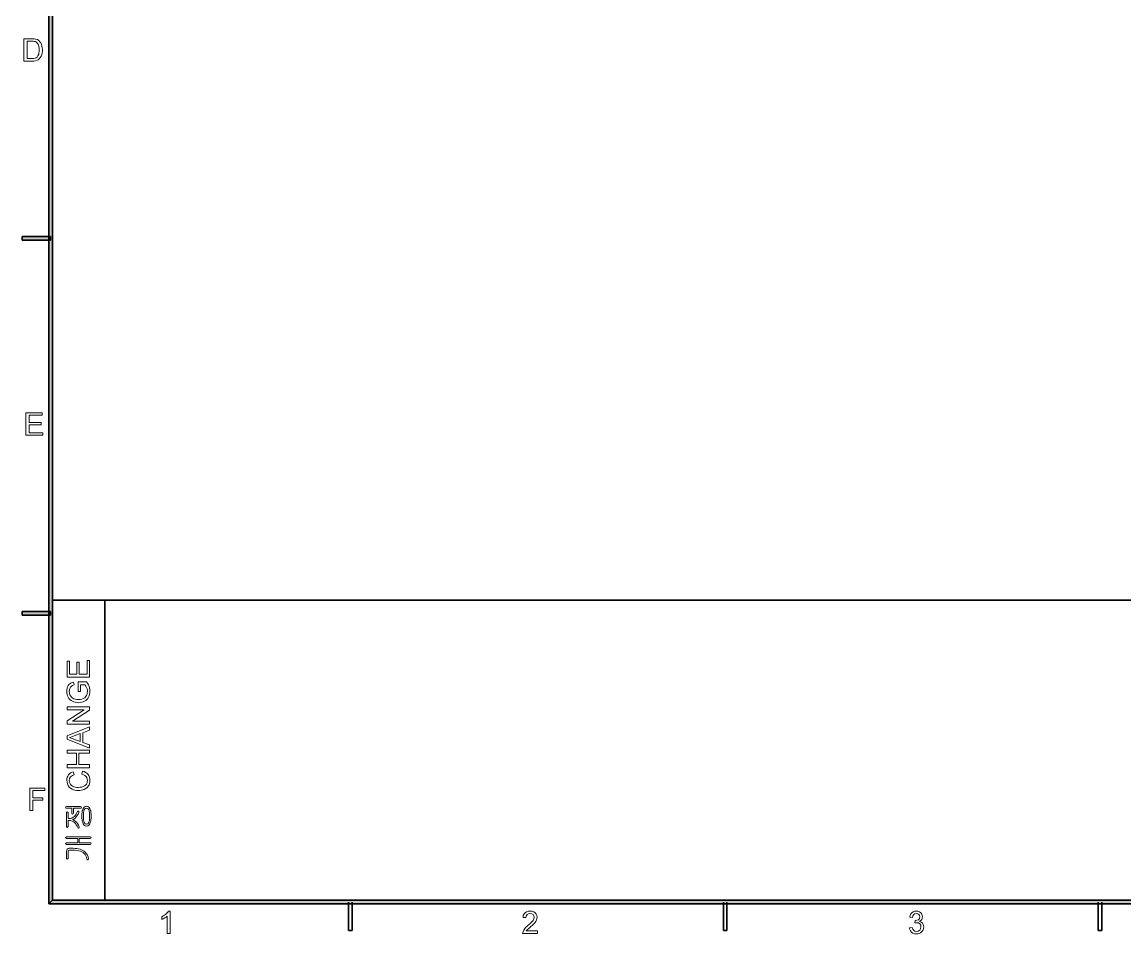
# Model space of a CAD drawing. Extents: x 23 to 417, y 3 to 294.
# Drawn here: x 26.2 to 173.3, y 5.8 to 127.4 of the extents above; entities that cross this region are included whole.
import ezdxf

# ---------------------------------------------------------------- set-up
doc = ezdxf.new("R2010")
doc.units = 0

msp = doc.modelspace()

# ---------------------------------------------------------------- linework, layer by layer
at = {"color": 7, "lineweight": 35}
for p, q in [((29.76, 9.76), (29.76, 287)), ((30.24, 287), (30.24, 10.24)), ((30.24, 50.24), (409.76, 50.24)), ((37.24, 50.24), (37.24, 10.24)), ((410.24, 9.76), (29.76, 9.76)), ((30.24, 10.24), (409.76, 10.24))]:
    msp.add_line(p, q, dxfattribs=at)
at = {"color": 7, "lineweight": 35, "ltscale": 0.011875}
for p, q in [((26.2, 98.26), (26.2, 98.74)), ((30, 98.74), (30, 98.26)), ((26.19, 48.26), (26.19, 48.74)), ((29.99, 48.74), (29.99, 48.26)), ((70.24, 6.2), (69.76, 6.2)), ((120.24, 6.2), (119.76, 6.2)), ((170.24, 6.2), (169.76, 6.2))]:
    msp.add_line(p, q, dxfattribs=at)
at = {"color": 7, "lineweight": 35, "ltscale": 0.095}
for p, q in [((26.2, 98.74), (30, 98.74)), ((30, 98.26), (26.2, 98.26)), ((26.19, 48.74), (29.99, 48.74)), ((29.99, 48.26), (26.19, 48.26)), ((69.76, 6.2), (69.76, 10)), ((70.24, 10), (70.24, 6.2)), ((119.76, 6.2), (119.76, 10)), ((120.24, 10), (120.24, 6.2)), ((169.76, 6.2), (169.76, 10)), ((170.24, 10), (170.24, 6.2))]:
    msp.add_line(p, q, dxfattribs=at)
at = {"color": 7, "lineweight": 35, "ltscale": 0.016794}
for p, q in [((29.76, 9.76), (30.24, 10.24)), ((30.24, 10.24), (29.76, 9.76))]:
    msp.add_line(p, q, dxfattribs=at)
at = {"color": 7, "lineweight": 13}
for points in [[(26.45, 122.13), (26.45, 125.13), (27.47, 125.13), (27.68, 125.13), (27.86, 125.11), (28, 125.09), (28.24, 125.01), (28.44, 124.88), (28.58, 124.73), (28.7, 124.56), (28.79, 124.36), (28.85, 124.14), (28.89, 123.91), (28.9, 123.65), (28.9, 123.43), (28.87, 123.23), (28.82, 123.04), (28.73, 122.8), (28.62, 122.61), (28.49, 122.45), (28.35, 122.33), (28.19, 122.25), (28, 122.18), (27.77, 122.15), (27.52, 122.13)], [(26.86, 122.47), (27.48, 122.47), (27.74, 122.48), (27.94, 122.52), (28.08, 122.59), (28.2, 122.68), (28.32, 122.85), (28.41, 123.07), (28.45, 123.24), (28.48, 123.44), (28.49, 123.66), (28.48, 123.88), (28.45, 124.08), (28.4, 124.25), (28.34, 124.39), (28.23, 124.55), (28.11, 124.66), (27.97, 124.74), (27.85, 124.77), (27.68, 124.79), (27.47, 124.8), (26.86, 124.8)], [(26.71, 72.26), (26.71, 75.26), (28.88, 75.26), (28.88, 74.92), (27.13, 74.92), (27.13, 73.97), (28.75, 73.97), (28.75, 73.63), (27.13, 73.63), (27.13, 72.59), (28.96, 72.59), (28.96, 72.26)], [(35.21, 39.97), (32.21, 39.97), (32.21, 42.13), (32.54, 42.13), (32.54, 40.38), (33.5, 40.38), (33.5, 42.01), (33.83, 42.01), (33.83, 40.38), (34.88, 40.38), (34.88, 42.22), (35.21, 42.22)], [(34, 38.09), (33.67, 38.09), (33.67, 39.38), (34.78, 39.38), (34.93, 39.19), (35.04, 38.98), (35.13, 38.78), (35.2, 38.57), (35.24, 38.35), (35.25, 38.14), (35.24, 37.92), (35.2, 37.71), (35.15, 37.51), (35.06, 37.33), (34.96, 37.16), (34.83, 37.01), (34.69, 36.88), (34.52, 36.78), (34.34, 36.7), (34.14, 36.64), (33.94, 36.6), (33.72, 36.59), (33.51, 36.6), (33.3, 36.64), (33.1, 36.7), (32.91, 36.78), (32.73, 36.88), (32.58, 37), (32.45, 37.14), (32.35, 37.31), (32.27, 37.49), (32.21, 37.68), (32.18, 37.88), (32.17, 38.1), (32.18, 38.31), (32.21, 38.51), (32.27, 38.69), (32.35, 38.86), (32.45, 39), (32.56, 39.11), (32.7, 39.2), (32.86, 39.28), (33.04, 39.34), (33.14, 38.95), (32.94, 38.88), (32.79, 38.79), (32.67, 38.67), (32.58, 38.5), (32.52, 38.31), (32.5, 38.09), (32.52, 37.84), (32.58, 37.63), (32.68, 37.45), (32.8, 37.31), (32.95, 37.2), (33.1, 37.12), (33.29, 37.06), (33.5, 37.02), (33.71, 37.01), (33.96, 37.02), (34.19, 37.07), (34.38, 37.15), (34.55, 37.25), (34.68, 37.38), (34.79, 37.54), (34.86, 37.72), (34.9, 37.91), (34.92, 38.1), (34.91, 38.27), (34.87, 38.44), (34.81, 38.6), (34.7, 38.81), (34.59, 38.97), (34, 38.97)], [(35.21, 33.72), (32.21, 33.72), (32.21, 34.16), (34.48, 35.63), (32.21, 35.63), (32.21, 36.05), (35.21, 36.05), (35.21, 35.61), (32.94, 34.13), (35.21, 34.13)], [(35.21, 30.52), (32.21, 31.71), (32.21, 32.17), (35.21, 33.36), (35.21, 32.92), (34.29, 32.58), (34.29, 31.3), (35.21, 30.96)], [(33.96, 31.42), (33.96, 32.46), (33.15, 32.16), (32.91, 32.08), (32.71, 32), (32.54, 31.94), (32.73, 31.87), (32.91, 31.81), (33.1, 31.74)], [(35.21, 27.92), (32.21, 27.92), (32.21, 28.34), (33.46, 28.34), (33.46, 29.84), (32.21, 29.84), (32.21, 30.25), (35.21, 30.25), (35.21, 29.84), (33.79, 29.84), (33.79, 28.34), (35.21, 28.34)], [(34.16, 27.04), (34.26, 27.46), (34.48, 27.39), (34.68, 27.29), (34.85, 27.17), (35, 27.02), (35.11, 26.86), (35.19, 26.67), (35.24, 26.47), (35.25, 26.25), (35.24, 26.03), (35.2, 25.82), (35.14, 25.64), (35.05, 25.48), (34.9, 25.3), (34.72, 25.15), (34.49, 25.03), (34.3, 24.97), (34.1, 24.92), (33.9, 24.89), (33.69, 24.88), (33.46, 24.89), (33.25, 24.92), (33.06, 24.98), (32.87, 25.05), (32.66, 25.18), (32.49, 25.34), (32.35, 25.54), (32.25, 25.76), (32.19, 25.99), (32.17, 26.24), (32.18, 26.45), (32.22, 26.64), (32.3, 26.81), (32.4, 26.97), (32.52, 27.1), (32.67, 27.22), (32.84, 27.31), (33.03, 27.38), (33.13, 26.96), (32.93, 26.89), (32.77, 26.79), (32.65, 26.68), (32.54, 26.47), (32.5, 26.22), (32.52, 26.02), (32.57, 25.84), (32.67, 25.68), (32.79, 25.56), (32.94, 25.45), (33.11, 25.38), (33.3, 25.33), (33.49, 25.3), (33.68, 25.29), (33.93, 25.31), (34.15, 25.34), (34.35, 25.4), (34.53, 25.48), (34.67, 25.59), (34.78, 25.73), (34.86, 25.88), (34.9, 26.04), (34.92, 26.21), (34.9, 26.41), (34.83, 26.59), (34.73, 26.75), (34.58, 26.88), (34.39, 26.98)], [(27.23, 22.19), (27.23, 25.19), (29.23, 25.19), (29.23, 24.86), (27.65, 24.86), (27.65, 23.9), (28.98, 23.9), (28.98, 23.57), (27.65, 23.57), (27.65, 22.19)], [(33.99, 22.75), (32.12, 22.75), (32.03, 22.71), (32, 22.63), (32.03, 22.54), (32.12, 22.5), (32.83, 22.5), (32.83, 21.82), (32.86, 21.74), (32.94, 21.71), (33.01, 21.75), (33.04, 21.84), (33.04, 22.5), (33.99, 22.5), (34.09, 22.54), (34.13, 22.63), (34.09, 22.71)], [(32.13, 21.93), (32.13, 20.08), (32.23, 19.96), (32.33, 20.07), (32.33, 20.88), (32.47, 20.88), (32.67, 20.86), (32.86, 20.81), (33.04, 20.72), (33.2, 20.6), (33.32, 20.47), (33.43, 20.31), (33.53, 20.14), (33.63, 19.93), (33.69, 19.86), (33.77, 19.87), (33.83, 19.93), (33.83, 20.03), (33.72, 20.26), (33.59, 20.47), (33.44, 20.65), (33.28, 20.8), (33.11, 20.92), (32.93, 21), (33.09, 21.07), (33.26, 21.19), (33.42, 21.36), (33.56, 21.54), (33.68, 21.74), (33.79, 21.95), (33.79, 22.06), (33.73, 22.13), (33.65, 22.14), (33.58, 22.07), (33.5, 21.88), (33.4, 21.71), (33.3, 21.56), (33.18, 21.43), (33.02, 21.3), (32.85, 21.2), (32.66, 21.15), (32.46, 21.13), (32.33, 21.13), (32.33, 21.93), (32.23, 22.04)], [(34.17, 21.46), (34.18, 21.21), (34.2, 20.98), (34.23, 20.78), (34.29, 20.6), (34.35, 20.44), (34.47, 20.27), (34.62, 20.16), (34.8, 20.13), (34.97, 20.16), (35.11, 20.27), (35.23, 20.44), (35.3, 20.6), (35.35, 20.78), (35.39, 20.98), (35.41, 21.21), (35.42, 21.46), (35.41, 21.71), (35.39, 21.94), (35.35, 22.15), (35.3, 22.32), (35.23, 22.47), (35.11, 22.65), (34.97, 22.76), (34.8, 22.79), (34.62, 22.76), (34.47, 22.65), (34.35, 22.47), (34.29, 22.32), (34.23, 22.15), (34.2, 21.94), (34.18, 21.71)], [(34.38, 21.46), (34.38, 21.72), (34.4, 21.94), (34.44, 22.13), (34.49, 22.29), (34.62, 22.48), (34.8, 22.54), (34.96, 22.48), (35.09, 22.29), (35.14, 22.13), (35.18, 21.94), (35.2, 21.72), (35.21, 21.46), (35.2, 21.2), (35.18, 20.98), (35.14, 20.79), (35.09, 20.63), (34.96, 20.44), (34.8, 20.38), (34.62, 20.44), (34.49, 20.63), (34.44, 20.79), (34.4, 20.98), (34.38, 21.2)], [(32.11, 18.46), (33.63, 18.46), (33.63, 17.92), (32.11, 17.92), (32, 17.79), (32.11, 17.67), (35.3, 17.67), (35.39, 17.71), (35.42, 17.79), (35.39, 17.88), (35.3, 17.92), (33.83, 17.92), (33.83, 18.46), (35.3, 18.46), (35.39, 18.5), (35.42, 18.59), (35.39, 18.67), (35.3, 18.71), (32.11, 18.71), (32, 18.59)], [(32.13, 16.72), (32.13, 15.82), (32.23, 15.71), (32.33, 15.83), (32.33, 16.69), (32.38, 16.86), (32.53, 16.92), (33.02, 16.92), (33.29, 16.91), (33.55, 16.89), (33.78, 16.85), (33.99, 16.79), (34.17, 16.71), (34.33, 16.62), (34.49, 16.49), (34.62, 16.34), (34.72, 16.17), (34.79, 15.97), (34.83, 15.74), (34.87, 15.65), (34.95, 15.63), (35.02, 15.67), (35.04, 15.76), (35, 16.01), (34.93, 16.24), (34.81, 16.44), (34.66, 16.62), (34.48, 16.78), (34.32, 16.88), (34.14, 16.97), (33.95, 17.04), (33.73, 17.1), (33.51, 17.14), (33.26, 17.16), (33, 17.17), (32.49, 17.17), (32.34, 17.14), (32.22, 17.04), (32.15, 16.9)], [(45.95, 5.79), (45.57, 5.79), (45.57, 8.13), (45.42, 8), (45.22, 7.88), (45.01, 7.77), (44.82, 7.69), (44.82, 8.04), (45.02, 8.15), (45.21, 8.26), (45.37, 8.39), (45.52, 8.53), (45.63, 8.66), (45.71, 8.79), (45.95, 8.79)], [(94.94, 6.17), (94.94, 5.79), (92.98, 5.79), (92.99, 5.93), (93.03, 6.05), (93.12, 6.26), (93.25, 6.46), (93.38, 6.59), (93.53, 6.74), (93.72, 6.9), (93.94, 7.09), (94.12, 7.26), (94.26, 7.41), (94.36, 7.53), (94.49, 7.75), (94.53, 7.96), (94.49, 8.16), (94.37, 8.32), (94.2, 8.42), (93.97, 8.46), (93.74, 8.42), (93.56, 8.32), (93.44, 8.14), (93.4, 7.92), (93.03, 7.96), (93.07, 8.21), (93.17, 8.42), (93.31, 8.58), (93.5, 8.7), (93.72, 8.77), (93.98, 8.79), (94.25, 8.77), (94.47, 8.69), (94.65, 8.55), (94.79, 8.38), (94.87, 8.19), (94.9, 7.96), (94.88, 7.79), (94.83, 7.61), (94.74, 7.43), (94.61, 7.25), (94.48, 7.1), (94.3, 6.93), (94.07, 6.73), (93.88, 6.57), (93.74, 6.45), (93.64, 6.36), (93.55, 6.26), (93.47, 6.17)], [(144.57, 6.58), (144.95, 6.63), (145.03, 6.38), (145.15, 6.21), (145.31, 6.12), (145.52, 6.08), (145.76, 6.13), (145.95, 6.26), (146.07, 6.45), (146.12, 6.69), (146.08, 6.91), (145.95, 7.09), (145.77, 7.21), (145.55, 7.25), (145.43, 7.24), (145.3, 7.21), (145.33, 7.54), (145.39, 7.54), (145.59, 7.57), (145.78, 7.65), (145.91, 7.8), (145.95, 8.01), (145.92, 8.19), (145.82, 8.33), (145.68, 8.43), (145.49, 8.46), (145.31, 8.43), (145.16, 8.33), (145.05, 8.18), (144.99, 7.96), (144.62, 8), (144.68, 8.23), (144.78, 8.43), (144.91, 8.58), (145.08, 8.7), (145.27, 8.77), (145.48, 8.79), (145.71, 8.77), (145.92, 8.69), (146.09, 8.56), (146.22, 8.4), (146.3, 8.22), (146.32, 8.02), (146.3, 7.84), (146.22, 7.67), (146.09, 7.53), (145.91, 7.42), (146.15, 7.33), (146.33, 7.17), (146.42, 7.03), (146.47, 6.87), (146.49, 6.68), (146.46, 6.44), (146.37, 6.22), (146.21, 6.02), (146.06, 5.9), (145.89, 5.82), (145.71, 5.77), (145.5, 5.75), (145.26, 5.78), (145.05, 5.85), (144.86, 5.98), (144.72, 6.15), (144.62, 6.35)]]:
    msp.add_lwpolyline(points, close=True, dxfattribs=at)
at = {"color": 7, "lineweight": 5}
for points in [[(29.76, 287), (30.24, 287), (29.76, 9.76), (30.24, 10.24)], [(26.2, 98.26), (26.2, 98.74), (30, 98.26), (30, 98.74)], [(26.19, 48.74), (26.19, 48.26), (29.99, 48.74), (29.99, 48.26)], [(29.76, 9.76), (30.24, 10.24), (410.24, 9.76), (409.76, 10.24)]]:
    msp.add_solid(points, dxfattribs=at)

doc.saveas('drawing.dxf')
